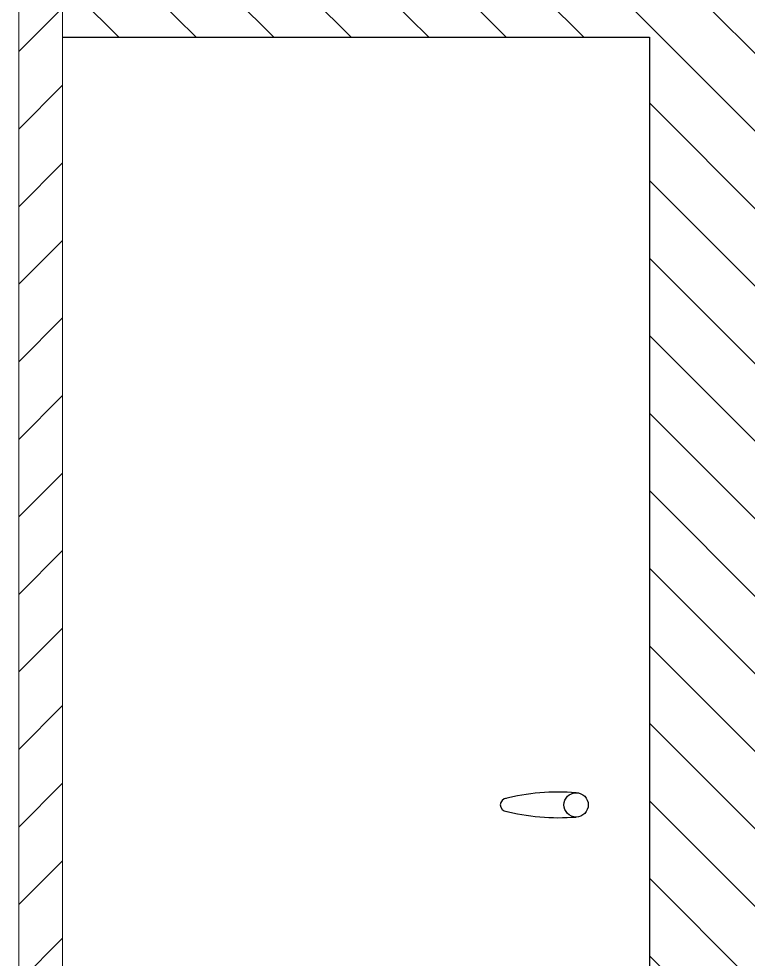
# Model space of a CAD drawing. Header units: millimetres. Extents: x -179594 to 13185, y 0 to 9270.
# Drawn here: x 8321 to 9153, y 3390 to 4462 of the extents above; entities that cross this region are included whole.
import ezdxf

# ---------------------------------------------------------------- set-up
doc = ezdxf.new("R2010")
doc.units = ezdxf.units.MM
doc.header["$MEASUREMENT"] = 0
doc.linetypes.add('HIDDEN', pattern=[9.525, 6.35, -3.175])
doc.layers.get('0').update_dxf_attribs({"lineweight": 25})
for name, color, linetype, lineweight in [('D', 3, 'Continuous', 13), ('H', 2, 'HIDDEN', 15), ('S', 4, 'Continuous', 15)]:
    doc.layers.add(name, color=color, linetype=linetype, lineweight=lineweight)

msp = doc.modelspace()

# ---------------------------------------------------------------- hatches: boundary and pattern name
at = {"layer": 'D'}
h = msp.add_hatch(dxfattribs=at)
h.set_pattern_fill('ANSI31', color=256, scale=500, angle=90, style=0)
h.set_pattern_definition([(135, (27.53, 32.87), (-44.19417, -44.19417), [])])
h.paths.add_polyline_path([(9971.356, 4355.578), (9971.356, 3725.578), (9971.356, 3295.578), (9971.356, 2675.578), (9946.356, 2675.578), (9946.356, 2665.578), (9936.748, 2665.578), (9936.748, 2657.578), (9970.856, 2657.578), (9970.856, 2654.578), (10102.14, 2654.578), (10102.14, 4441.513), (10771.356, 4441.513), (10771.356, 5354.578), (8371.356, 5354.578), (8371.356, 4441.513), (9040.571, 4441.513), (9040.571, 2654.578), (9171.856, 2654.578), (9171.856, 2657.578), (9205.963, 2657.578), (9205.963, 2665.578), (9196.356, 2665.578), (9196.356, 2675.578), (9171.356, 2675.578), (9171.356, 3295.578), (9171.356, 3725.578), (9171.356, 4355.578)])
at = {"layer": 'H', "ltscale": 5}
h = msp.add_hatch(dxfattribs=at)
h.set_pattern_fill('ANSI31', color=256, scale=500, style=0)
h.set_pattern_definition([(45, (226570.927, 23270.51), (-44.194174, 44.194174), [])])
h.paths.add_polyline_path([(10821.356, 2604.578), (10821.356, 5354.578), (10771.356, 5354.578), (10771.356, 2654.578), (8371.356, 2654.578), (8371.356, 5354.578), (8321.356, 5354.578), (8321.356, 2604.578)])
h.paths.add_polyline_path([(10821.356, 5354.578), (10771.356, 5354.578)], flags=16)
h.paths.add_polyline_path([(8321.356, 5354.578), (8371.356, 5354.578)], flags=16)

# ---------------------------------------------------------------- linework, layer by layer
for p, q in [((8371.356, 4441.513), (9040.571, 4441.513)), ((9040.571, 4441.513), (9040.571, 2654.578))]:
    msp.add_line(p, q)
msp.add_circle((8956.948, 3566.412), 13.838)
for centre, radius, start, end in [((8937.318, 3328.529), 252.485, 85.540935, 104.343446), ((8877.932, 3566.412), 7.438, 92.871294, 267.128706), ((8937.318, 3804.294), 252.485, 255.656554, 274.459065)]:
    msp.add_arc(centre, radius, start, end)
at = {"layer": 'S', "linetype": 'Continuous'}
for p, q in [((8321.356, 2604.578), (8321.356, 5354.578)), ((8371.356, 2654.578), (8371.356, 5354.578))]:
    msp.add_line(p, q, dxfattribs=at)

doc.saveas('drawing.dxf')
